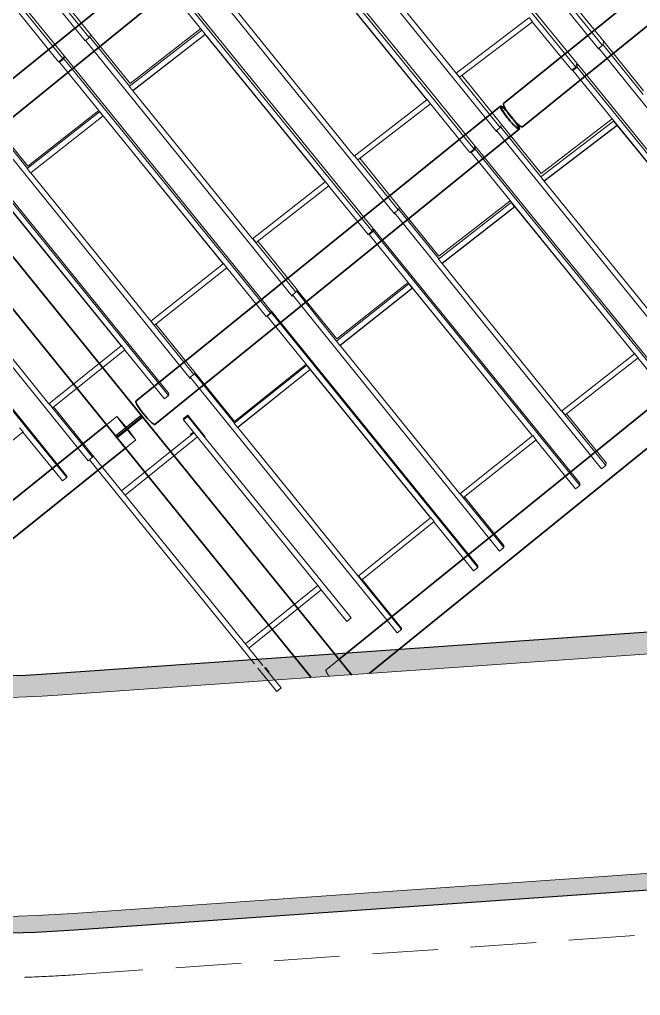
# Model space of a CAD drawing. Header units: millimetres. Extents: x 834681283 to 835686922, y 817551134 to 819407044.
# Drawn here: x 835549395 to 835555066, y 818116099 to 818125017 of the extents above; entities that cross this region are included whole.
import ezdxf
from ezdxf.xclip import XClip

# ---------------------------------------------------------------- set-up
doc = ezdxf.new("R2010")
doc.units = ezdxf.units.MM
doc.header["$LTSCALE"] = 1200
doc.header["$MEASUREMENT"] = 0
doc.header["$XCLIPFRAME"] = 0
for name, pattern in [('P01-MAGP-EVA-GREENERY$0$DOT', [0.25, 0, -0.25]), ('P01-MAGP-EVA-GREENERY$0$HIDDEN', [0.375, 0.25, -0.125]), ('P01-MAGP-P-RF$0$P01-MBDR-P-B1$0$FDA(cad v 2007)$0$HIDDENX2', [0.75, 0.5, -0.25]), ('P01-MAGP-P-RF$0$P01_MS_01_N1-FloorPlan-PART2OFUPPERROOFSETTINGOUT$0$BH DASHED2', [3, 2, -1]), ('P01-MAGP-P-RF$0$PHANTOM', [2.5, 1.25, -0.25, 0.25, -0.25, 0.25, -0.25])]:
    doc.linetypes.add(name, pattern=pattern)
doc.layers.get('Defpoints').update_dxf_attribs({"color": 15})
for name, color, linetype in [('P01-MAAN-P-EVA$0$HATCH', 9, 'Continuous'), ('P01-MAGP-EVA-GREENERY$0$AR-LANDS_AR_MI_', 9, 'Continuous'), ('P01-MAGP-EVA-GREENERY$0$SURFACE CHANNEL', 8, 'Continuous')]:
    doc.layers.add(name, color=color, linetype=linetype)
for name, color, linetype, lineweight in [('P01-MAGP-EVA-GREENERY$0$AR-HATCH_AR_', 8, 'Continuous', 13), ('P01-MAGP-EVA-GREENERY$0$AR-STAIR_AR_BS_MI_', 7, 'Continuous', 18), ('P01-MAGP-EVA-GREENERY$0$DR-FLD', 8, 'Continuous', 25), ('P01-MAGP-P-RF$0$AR-HATCH_AR_', 253, 'Continuous', 13), ('P01-MAGP-P-RF$0$AR-PLANT_AR_BS_MI_', 4, 'Continuous', 25), ('P01-MAGP-P-RF$0$AR-ROOF_AR_BS_MI_', 3, 'Continuous', 18), ('P01-MAGP-P-RF$0$MMH053__', 253, 'P01-MAGP-P-RF$0$PHANTOM', 40), ('P01-MAGP-P-RF$0$P01_MS_01_N1-FloorPlan-PART2OFUPPERROOFSETTINGOUT$0$S-BEAM', 253, 'Continuous', 35), ('P01-MAGP-P-RF$0$P01_MS_01_N1-FloorPlan-PART2OFUPPERROOFSETTINGOUT$0$S-BEAM-HIDN', 253, 'P01-MAGP-P-RF$0$P01_MS_01_N1-FloorPlan-PART2OFUPPERROOFSETTINGOUT$0$BH DASHED2', 18), ('P01-MAGP-P-RF$0$ROOF MESH HALF TONE$0$A-GLAZ', 253, 'Continuous', 9)]:
    doc.layers.add(name, color=color, linetype=linetype, lineweight=lineweight)
pattern_1 = [(3.998948738238478, (0, 0), (27.24432540348136, 65.55958536559868), [0, -63.5])]

# ---------------------------------------------------------------- blocks, each defined once
blk = doc.blocks.new('P01-MAAN-P-EVA')
at = {"layer": 'P01-MAAN-P-EVA$0$HATCH', "ltscale": 0.1}
h = blk.add_hatch(dxfattribs=at)
h.set_pattern_fill('_USER', color=240, scale=1000, angle=45, pattern_type=0)
h.set_pattern_definition([(45, (305980.3518217802, 20741.31446480751), (-707.1067811865474, 707.1067811865476), [])])
edge = h.paths.add_edge_path()
edge.add_arc((835502969.2863741, 818186018.2890093), 4500.000000514357, 18.141599978340707, 95.30201113692448, ccw=False)
edge.add_line((835507245.5909805, 818187419.438151), (835513826.0775493, 818167335.8046902))
edge.add_line((835513826.0775493, 818167335.8046902), (835519853.4633521, 818081117.4387544))
edge.add_line((835519853.4633521, 818081117.4387544), (835555459.1113346, 818083606.571742))
edge.add_line((835555459.1113346, 818083606.571742), (835554354.3514569, 818076435.3517772))
edge.add_line((835554354.3514569, 818076435.3517772), (835558875.3514566, 818029487.351777))
edge.add_line((835558875.3514566, 818029487.351777), (835556388.3514566, 818026956.351777))
edge.add_line((835556388.3514566, 818026956.351777), (835549241.3514564, 818025790.3517774))
edge.add_line((835549241.3514564, 818025790.3517774), (835542188.4949411, 818025211.5165306))
edge.add_line((835542188.4949411, 818025211.5165306), (835547193.3051379, 818041026.450655))
edge.add_line((835547193.3051379, 818041026.450655), (835547200.5621599, 818060157.3228788))
edge.add_line((835547200.5621599, 818060157.3228788), (835535036.0601884, 818059317.3538945))
edge.add_line((835535036.0601884, 818059317.3538945), (835534275.2774451, 818070335.0740149))
edge.add_line((835534275.2774451, 818070335.0740149), (835535438.9628818, 818078697.4976777))
edge.add_line((835535438.9628818, 818078697.4976777), (835516606.1224432, 818077380.9244077))
edge.add_line((835516606.1224432, 818077380.9244077), (835515458.6835607, 818093794.3926522))
edge.add_line((835515458.6835607, 818093794.3926522), (835500714.3518218, 818090319.3144648))
edge.add_line((835500714.3518218, 818090319.3144648), (835485194.3518218, 818159526.3144648))
edge.add_line((835485194.3518218, 818159526.3144648), (835497824.3518218, 818169113.3144648))
edge.add_line((835497824.3518218, 818169113.3144648), (835508718.9404956, 818171681.2175134))
edge.add_line((835508718.9404956, 818171681.2175134), (835502553.4614518, 818190499.0355586))
blk = doc.blocks.new('12027_SITE')
at = {"layer": 'Defpoints'}
blk.add_lwpolyline([(835304.582671299, 818174.6602844), (835238.7346727839, 818170.0569365557, 0.4142135623665788), (835224.8822184259, 818154.1220908312), (835228.0692674862, 818108.5333565245, 0.4142135623822082), (835244.0041132107, 818094.6809021666), (835289.0681377341, 818097.831269449, 0.3152987003272162), (835307.727612541, 818112.9408523319), (835319.9754285933, 818155.6511053132, 0.5205671529366895), (835304.582671299, 818174.6602844)], format="xyb", close=True, dxfattribs=at)
blk = doc.blocks.new('P01-MAGP-P-RF$0$P01_MS_01_N1-FloorPlan-PART2OFUPPERROOFSETTINGOUT$0$Circular Hollow Sections - CHS273x10_PSB97-8441625-PART 2 OF  UPPER ROOF SETTING OUT')
at = {"layer": 'P01-MAGP-P-RF$0$P01_MS_01_N1-FloorPlan-PART2OFUPPERROOFSETTINGOUT$0$S-BEAM'}
for p, q in [((23399.57861966309, 16028.95083133738), (16334.90556091122, 11082.21322038022)), ((16491.49193398731, 10858.58471645713), (23556.1649927392, 15805.3223274143))]:
    blk.add_line(p, q, dxfattribs=at)
for centre, major_axis, ratio, start_param, end_param in [((23477.87180620111, 15917.13657937581), (-78.29318653804448, 111.8142519615399), 0.197686811547969, 3.108624468950438e-14, 3.141592653589967), ((23477.87180620111, 15917.13657937581), (-72.55742195650613, 103.6227316713156), 0.1976868115480027, 0, 3.141592653589783), ((23477.87180620111, 15917.13657937581), (-78.29318653804883, 111.8142519615375), 0.1976868115479823, 3.141592653589785, 6.283185307179428), ((23477.87180620111, 15917.13657937581), (-72.55742195650215, 103.6227316713159), 0.1976868115480142, 3.141592653589919, 6.283185307179599), ((16413.19874744925, 10970.39896841865), (-78.29318653805205, 111.8142519615397), 0.1976868115479924, 0, 3.141592653589805)]:
    blk.add_ellipse(centre, major_axis=major_axis, ratio=ratio, start_param=start_param, end_param=end_param, dxfattribs=at)
blk = doc.blocks.new('P01-MAGP-P-RF$0$P01_MS_01_N1-FloorPlan-PART2OFUPPERROOFSETTINGOUT$0$Circular Hollow Sections - CHS273x10_PSB97-8456478-PART 2 OF  UPPER ROOF SETTING OUT')
at = {"layer": 'P01-MAGP-P-RF$0$P01_MS_01_N1-FloorPlan-PART2OFUPPERROOFSETTINGOUT$0$S-BEAM'}
for p, q in [((21572.40930972555, 11087.22962006618), (18062.27871548514, 8629.409741813479)), ((18218.86508158577, 8405.781233006117), (21728.99567582617, 10863.60111125883))]:
    blk.add_line(p, q, dxfattribs=at)
for centre, major_axis, ratio, start_param, end_param in [((21650.70249277583, 10975.41536566249), (-78.29318305031134, 111.8142544036781), 0.1321637126252492, 0, 3.141592653589944), ((21650.70249277583, 10975.41536566249), (-72.55741872427805, 103.6227339345425), 0.1321637126252657, 1.316724507205436e-13, 3.141592653589803), ((21650.70249277583, 10975.41536566249), (-78.29318305031524, 111.8142544036793), 0.1321637126252641, 5.232124519370206, 6.283185307179434), ((21650.70249277583, 10975.41536566249), (-72.55741872428132, 103.6227339345445), 0.1321637126252467, 5.204140157070061, 6.283185307179629), ((21650.70249277583, 10975.41536566249), (-72.5574187242804, 103.6227339345416), 0.1321637126252923, 3.141592653589657, 4.220637803699564), ((21650.70249277583, 10975.41536566249), (-78.29318305031522, 111.8142544036779), 0.132163712625269, 3.141592653589762, 4.192653441398734), ((18140.57189853544, 8517.595487409793), (-78.29318305031116, 111.8142544036782), 0.1321637126252568, 0, 3.141592653589791)]:
    blk.add_ellipse(centre, major_axis=major_axis, ratio=ratio, start_param=start_param, end_param=end_param, dxfattribs=at)
at = {"layer": 'P01-MAGP-P-RF$0$P01_MS_01_N1-FloorPlan-PART2OFUPPERROOFSETTINGOUT$0$S-BEAM-HIDN'}
for major_axis, ratio, start_param, end_param in [((-78.29318305031295, 111.8142544036806), 0.1321637126252719, 4.196287604094531, 5.22849035667533), ((-72.5574187242789, 103.6227339345444), 0.1321637126252665, 4.224693586769403, 5.200084374000444)]:
    blk.add_ellipse((21650.70249277583, 10975.41536566249), major_axis=major_axis, ratio=ratio, start_param=start_param, end_param=end_param, dxfattribs=at)
blk = doc.blocks.new('P01-MAGP-P-RF$0$P01_MS_01_N1-FloorPlan-PART2OFUPPERROOFSETTINGOUT$0$Circular Hollow Sections - CHS273x10_PSB97-8456488-PART 2 OF  UPPER ROOF SETTING OUT')
at = {"layer": 'P01-MAGP-P-RF$0$P01_MS_01_N1-FloorPlan-PART2OFUPPERROOFSETTINGOUT$0$S-BEAM'}
for p, q in [((25105.04024340772, 13560.80440545489), (25004.98518644978, 13490.74510101919)), ((24924.92379733192, 13434.68551338527), (21602.91052595846, 11108.58680138907)), ((21759.49689205909, 10884.95829258171), (25261.62660950836, 13337.17589664753))]:
    blk.add_line(p, q, dxfattribs=at)
for centre, major_axis, ratio, start_param, end_param in [((25183.33342645802, 13448.99015105118), (-78.29318305031144, 111.8142544036762), 0.1845128366598253, 0, 3.141592653589854), ((25183.33342645802, 13448.99015105118), (-78.29318305031504, 111.814254403678), 0.184512836659791, 3.141592653589779, 6.283185307179495), ((25183.33342645802, 13448.99015105118), (-72.55741872428167, 103.6227339345443), 0.1845128366597962, 3.141592653589673, 6.2831853071796), ((25183.33342645802, 13448.99015105118), (-72.55741872427794, 103.6227339345444), 0.1845128366597993, 1.458833054357456e-13, 3.141592653589806), ((21681.20370900876, 10996.77254698537), (-78.29318305031457, 111.8142544036802), 0.1845128366598043, 0, 3.141592653589802)]:
    blk.add_ellipse(centre, major_axis=major_axis, ratio=ratio, start_param=start_param, end_param=end_param, dxfattribs=at)
at = {"layer": 'P01-MAGP-P-RF$0$P01_MS_01_N1-FloorPlan-PART2OFUPPERROOFSETTINGOUT$0$S-BEAM-HIDN'}
blk.add_line((25004.94524657243, 13490.71713481627), (24924.96373720927, 13434.71347958817), dxfattribs=at)
blk = doc.blocks.new('P01-MAGP-P-RF$0$ROOF MESH HALF TONE')
at = {"layer": 'P01-MAGP-P-RF$0$ROOF MESH HALF TONE$0$A-GLAZ', "lineweight": 5}
for p, q in [((16108.7049233247, 14408.42166407695), (17828.94859629915, 11946.3298488299)), ((17628.04673796082, 11822.0357107108), (15906.76848398106, 14275.57306145536)), ((15893.81240426308, 14252.89001659871), (17615.09065824284, 11799.35266585416)), ((20782.59289084221, 14008.85984936047), (22504.46011005425, 11543.1578766266)), ((20565.28908335611, 13844.52593392802), (22285.04143182609, 11394.79494458269)), ((22295.21407724607, 11429.01313088183), (20575.46172877609, 13878.74412022716)), ((19799.15651725665, 13322.39173990478), (21520.92490489232, 10857.08513915383)), ((19543.8844106907, 13134.32007973943), (20906.73194035355, 11192.74443070482)), ((19584.89203152059, 13161.53957513201), (21304.73463400599, 10711.37222737005)), ((21313.72109384678, 10741.91885489862), (19593.87849136137, 13192.08620266058)), ((21188.39817581024, 11414.59912655572), (20197.70813207401, 12833.11437033657)), ((18815.88557072274, 12636.24398373301), (20537.57256564428, 10171.36454376613)), ((19910.98447081762, 12607.61768068489), (20905.91724218682, 11190.19041954816)), ((17505.58517605494, 12494.76296066506), (17868.94456678756, 11974.70629894281)), ((20332.22654195111, 10054.71441641395), (18612.29888578473, 12505.51139496934)), ((17556.08165025831, 12470.19610663147), (17885.28853858912, 11999.02007615624)), ((18563.76293239387, 12451.43594524031), (19925.37504400529, 10511.21779877492)), ((18604.75987100403, 12479.0379518614), (20324.6875271704, 10028.24097330602)), ((17245.91650088221, 12239.76834506025), (17574.3553871555, 11771.60634217356)), ((20208.17439006192, 10725.16076495181), (19214.7697161775, 12147.3837145631)), ((22170.93542628186, 12105.97687544428), (22541.02263770446, 11576.0145432118)), ((22223.6532661791, 12083.98600673208), (22557.5371715795, 11605.86655883028)), ((17873.86622232198, 11978.0198991522), (17832.86927362869, 11950.41790693136)), ((17882.5018920719, 12002.92715197351), (17873.86622232198, 11978.0198991522)), ((17873.86622232198, 11978.0198991522), (18204.40364023515, 11504.89950355805)), ((17885.25790339352, 11998.98228795485), (18212.46694768572, 11530.62601696171)), ((18202.68400074393, 11503.74602063948), (18898.86659065336, 11970.72455292034)), ((18890.72617779584, 11985.53231780755), (18212.39622853224, 11530.52880479169)), ((18927.34305352228, 11930.05587236643), (18898.86659065336, 11970.72455292034)), ((17828.94859629915, 11946.3298488299), (17833.55667586855, 11949.4339819594)), ((17832.86927362869, 11950.41790693136), (19554.48134881103, 9486.158970038736)), ((18232.14276734709, 11462.0011798493), (18928.22370373054, 11928.91152597462)), ((18928.91650097996, 11931.1133262098), (18232.83598451686, 11464.20326175453)), ((18928.91692090031, 11931.11360787985), (18928.22370373054, 11928.91152597462)), ((18928.22370373054, 11928.91152597462), (19925.57106744116, 10507.7494807056)), ((21886.48333313276, 11873.08868061367), (21188.39817581024, 11414.59912655572)), ((21917.18442196926, 11836.46218108108), (21888.85561990414, 11876.92000002876)), ((17574.3553871555, 11771.60634217356), (17615.09065824284, 11799.35266585416)), ((17624.68265992801, 11796.95181686459), (17583.69281756823, 11769.0029042989)), ((17583.69281756823, 11769.0029042989), (17586.6328103685, 11779.96895642255)), ((17615.09065824284, 11799.35266585416), (17628.04673796082, 11822.0357107108)), ((17623.59461627928, 11814.24109397425), (17630.59818285872, 11819.01647389054)), ((17630.59818285872, 11819.01647389054), (17624.68265992801, 11796.95181686459)), ((17624.68265992801, 11796.95181686459), (19344.71251646885, 9345.131655258398)), ((19350.62803939956, 9367.196312284348), (17630.59818285872, 11819.01647389054)), ((21219.02108418906, 11377.92127952948), (21917.18442196926, 11836.46218108108)), ((21915.77559901622, 11835.53689195166), (22244.01685411007, 11367.96795663351)), ((17583.69281756823, 11769.0029042989), (18944.93924896538, 9828.611327535147)), ((22552.48246714697, 11613.04660978013), (22546.44044714952, 11579.55731896115)), ((22557.52962089465, 11605.81842310534), (22885.04133326961, 11136.77866058363)), ((22504.46011005425, 11543.1578766266), (22509.51382172585, 11546.41218499064)), ((22546.44044714952, 11579.55731896115), (22505.20023364198, 11552.58980934431)), ((22505.20023364198, 11552.58980934431), (24228.52853381946, 9084.557473032704)), ((22546.44044714952, 11579.55731896115), (22879.62772236232, 11102.38940546024)), ((18202.68400074393, 11503.74602063948), (18231.16046361285, 11463.07734008556)), ((18231.16046361285, 11463.07734008556), (18232.79657145865, 11464.17479246596)), ((18232.14276734709, 11462.0011798493), (18232.83598451686, 11464.20326175453)), ((19228.0991826077, 10036.4219030534), (18232.14276734709, 11462.0011798493)), ((21190.39988261923, 11415.91381094999), (21557.16053272492, 10890.7691642633)), ((21191.78260241489, 11416.82195600342), (21219.02108418906, 11377.92127952948)), ((22285.04143182609, 11394.79494458269), (22295.21407724607, 11429.01313088183)), ((22291.70223306309, 11417.20018218013), (22300.14363046056, 11422.81475352801)), ((22300.14363046056, 11422.81475352801), (22296.3014163366, 11391.90018010804)), ((24018.41570639252, 8975.437149635372), (22300.14363046056, 11422.81475352801)), ((21240.94876215818, 11392.32297707043), (21573.07431416431, 10916.77044542991)), ((22244.01685411007, 11367.96795663351), (22285.04143182609, 11394.79494458269)), ((22296.3014163366, 11391.90018010804), (22255.12310721492, 11364.51152113816)), ((22255.12310721492, 11364.51152113816), (22256.57317969658, 11376.17884907771)), ((22255.12310721492, 11364.51152113816), (23614.03080906054, 9428.985522759636)), ((22296.3014163366, 11391.90018010804), (24014.57349226857, 8944.522576215406)), ((16850.19269630194, 11264.7851381668), (18571.70720117043, 8801.550673351054)), ((16891.18254754718, 11292.73403804272), (17221.86625902176, 10819.57420537573)), ((16900.57641792452, 11309.82474408711), (17228.32631135589, 10840.86277423051)), ((17220.10544386344, 10818.37735845454), (17916.28591842203, 11291.57947375212)), ((17909.86022578352, 11304.06688910125), (17228.25649197182, 10840.77275716092)), ((17249.81276292099, 10776.97066596489), (17945.88637355659, 11250.10014458814)), ((17946.4415001966, 11251.92203486969), (17250.36825170018, 10778.79280239672)), ((17944.82494861268, 11250.82145902221), (17916.28591842203, 11291.57947375212)), ((17946.44186233577, 11251.92228101998), (17945.88637355659, 11250.10014458814)), ((17945.88637355659, 11250.10014458814), (18945.29994561459, 9825.483975027779)), ((20905.91724218682, 11190.19041954816), (20208.17439006192, 10725.16076495181)), ((20238.87116138865, 10688.13166826549), (20936.70323475366, 11153.22078677802)), ((20906.73138382147, 11192.74612059056), (20905.91724218682, 11190.19041954816)), ((20936.70323475366, 11153.22078677802), (20908.29780091107, 11193.78804095749)), ((20935.18498440508, 11152.20890764082), (21263.7270131761, 10684.15273197747)), ((16603.28193334244, 11086.53737139698), (17964.28552608882, 9145.665972225273)), ((16644.26383323878, 11114.76554787293), (18364.41966353881, 8661.721874115377)), ((18368.77146335085, 8679.32186936164), (16648.61563305081, 11132.3655431192)), ((21563.04207588406, 10894.68111117518), (21521.86374884471, 10867.29247779456)), ((21568.20764634345, 10923.70572514139), (21563.04207588406, 10894.68111117519)), ((21563.04207588406, 10894.68111117519), (21896.06389646912, 10417.79684713961)), ((21573.08420770218, 10916.72253295748), (21900.52820651466, 10447.82565973689)), ((22582.31946075958, 10898.47762641507), (21900.43845787392, 10447.68586752449)), ((22593.41106756385, 10878.81329500197), (22594.02982573127, 10881.79826267138)), ((17220.10544386344, 10818.37735845454), (17248.6444740541, 10777.61934372463)), ((21520.92490489232, 10857.08513915383), (21526.46288354625, 10860.70655809871)), ((21521.86374884471, 10867.29247779456), (23245.17011135396, 8399.533203194238)), ((21893.95351270763, 10416.40167172962), (22593.41106756385, 10878.81329500197)), ((21923.93999869342, 10374.75803865715), (22623.24501634197, 10837.06881953053)), ((22623.63047005826, 10839.63732960297), (21924.32606007545, 10377.32695045761)), ((22621.72645061855, 10838.37459440764), (22593.41106756385, 10878.81329500197)), ((22622.36255661814, 10841.44325021384), (22621.72645061855, 10838.37459440764)), ((22623.631077724, 10839.63773133099), (22623.24501634197, 10837.06881953053)), ((22623.24501634197, 10837.06881953053), (23614.71778106537, 9424.889530090899)), ((17248.6444740541, 10777.61934372463), (17250.32869352986, 10778.76412765305)), ((17249.81276292099, 10776.97066596488), (17250.36825170017, 10778.79280239672)), ((18248.08030450304, 9348.596402153711), (17249.81276292099, 10776.97066596488)), ((20209.94756854554, 10726.34254786121), (20573.42652083094, 10205.96236319831)), ((20211.42581838301, 10727.32776757248), (20238.87116138865, 10688.13166826549)), ((21263.7270131761, 10684.15273197747), (21304.73463400599, 10711.37222737005)), ((21315.71526103403, 10710.09194847672), (21274.59682153714, 10682.2934049743)), ((21304.73463400599, 10711.37222737005), (21313.72109384678, 10741.91885489863)), ((21310.45642784823, 10730.82165555319), (21318.31876683902, 10736.13707061127)), ((21318.31876683902, 10736.13707061127), (21315.71526103403, 10710.09194847672)), ((21315.71526103403, 10710.09194847673), (23034.07401707943, 8262.071700711182)), ((23036.67752288442, 8288.116822845728), (21318.31876683902, 10736.13707061127)), ((20258.03945098161, 10700.90689492882), (20588.5899811539, 10227.66918790359)), ((21274.59682153714, 10682.2934049743), (21275.56836847499, 10692.01262995441)), ((21274.59682153714, 10682.2934049743), (22633.34202996241, 8746.588320062683)), ((15867.77907884974, 10579.30625669828), (17589.16590378328, 8117.30438760122)), ((16963.71049172548, 10570.50511959811), (17964.77675643322, 9142.925580350724)), ((17386.61052906342, 7991.17993635133), (15666.30712714215, 10445.39048244653)), ((19925.57106744116, 10507.7494807056), (19228.0991826077, 10036.4219030534)), ((19258.84450210251, 9999.018039380739), (19956.41773514974, 10470.41410467972)), ((19926.26428461093, 10509.95156261082), (19925.40367305569, 10511.17788407366)), ((19926.26428461093, 10509.95156261082), (19925.57106744116, 10507.7494807056)), ((19956.41773514974, 10470.41410467972), (19927.94127228085, 10511.08278523365)), ((19954.78479149802, 10469.31061736712), (20283.69058856025, 10000.63896668492)), ((15663.29913931525, 10432.10009268707), (17383.60254123652, 7977.889546591867)), ((21893.95351270763, 10416.40167172962), (21922.26889576233, 10375.96297113528)), ((21922.26889576233, 10375.96297113528), (21924.28762318146, 10377.29755250673)), ((21923.93999869342, 10374.75803865715), (21924.32606007546, 10377.32695045761)), ((22914.47210621422, 8956.324933376522), (21923.93999869342, 10374.75803865715)), ((20537.57256564428, 10171.36454376613), (20543.71794301185, 10175.44363790727)), ((20579.88610518451, 10210.32942467995), (20538.76764484145, 10182.53091094909)), ((20538.76764484144, 10182.5309109491), (22262.02047879632, 7715.373795573045)), ((20583.99113601599, 10234.23013614305), (20579.88610518451, 10210.32942467995)), ((20579.88610518451, 10210.32942467996), (20912.7546208652, 9733.766200314598)), ((20588.58464279412, 10227.65367637529), (20916.07124639192, 9758.79566068738)), ((20910.37292677707, 9732.165162221872), (21608.85855614831, 10201.7057742669)), ((21600.11495874243, 10218.5514837428), (20915.96345596673, 9758.646652724308)), ((21608.85855614831, 10201.7057742669), (21609.57094145611, 10205.08023563226)), ((21637.28108074264, 10161.11407571396), (21608.85855614831, 10201.7057742669)), ((17267.83047599756, 8661.692841991497), (16267.62844516754, 10092.22503481995)), ((20940.84047821751, 9691.005122432165), (21639.13323322742, 10160.41607920318)), ((21639.42012334063, 10162.55628574376), (20941.1279997589, 9693.145753435549)), ((21638.00972889716, 10164.56557172249), (21637.28108074264, 10161.11407571396)), ((21639.42075476881, 10162.55671020657), (21639.13323322742, 10160.41607920318)), ((21639.13323322742, 10160.41607920318), (22634.2721521505, 8742.714324960856)), ((19229.68001987212, 10037.35259346929), (19590.08124285452, 9521.486128889961)), ((19231.19107639661, 10038.51129882916), (19258.84450210251, 9999.018039380739)), ((19274.91256338408, 10009.8762840872), (19604.11396725423, 9538.668215080883)), ((20283.69058856025, 10000.63896668492), (20324.6875271704, 10028.24097330602)), ((20334.95205952287, 10029.08305548205), (20293.89033975503, 10000.92199114778)), ((20293.89033975503, 10000.92199114778), (20294.32308186519, 10007.79750487218)), ((20293.89033975503, 10000.92199114778), (21652.57686917592, 8064.474831396796)), ((20324.6875271704, 10028.24097330602), (20332.2265419511, 10054.71441641395)), ((20329.46464074936, 10045.01592974677), (20336.24766017572, 10049.66787923955)), ((20336.24766017572, 10049.66787923955), (20334.95205952287, 10029.08305548205)), ((20334.95205952287, 10029.08305548205), (22053.55548501802, 7579.669853853499)), ((22054.85108567086, 7600.254677611003), (20336.24766017572, 10049.66787923955)), ((18945.29994561459, 9825.483975027779), (18248.08030450304, 9348.596402153711)), ((18945.85543439377, 9827.306111459617), (18944.96788896388, 9828.571264951617)), ((18945.85543439378, 9827.306111459617), (18945.29994561459, 9825.483975027779)), ((18976.11947847896, 9787.726196208583), (18947.58044828831, 9828.484210938503)), ((18278.79324440493, 9310.765715378167), (18976.11947847896, 9787.726196208583)), ((18974.43144869976, 9786.571609652394), (19303.72267410907, 9317.182742692707)), ((20910.37292677707, 9732.165162221874), (20938.79545137139, 9691.573463668936)), ((20938.79545137139, 9691.573463668936), (20941.08980661366, 9693.115790267226)), ((20940.84047821751, 9691.005122432165), (20941.1279997589, 9693.145753435549)), ((21935.18722663451, 8267.412712096244), (20940.84047821751, 9691.005122432167)), ((19600.02444681283, 9544.494902134958), (19597.06999747815, 9526.279168828969)), ((19554.48134881103, 9486.158970038736), (19561.20281993362, 9490.684331060755)), ((19590.08124285451, 9521.486128889941), (19556.00825701456, 9498.118134051416)), ((19556.00825701456, 9498.118134051412), (21279.04838632486, 7032.320517217168)), ((19597.06999747815, 9526.279168828969), (19592.37432278055, 9523.05877298188)), ((19597.06999747815, 9526.279168828969), (19929.65880970665, 9050.320027408965)), ((19605.5853179221, 9536.536885083853), (19931.75107090521, 9069.769615582929)), ((19927.04327448729, 9048.534970305034), (20624.65664606421, 9524.64391180172)), ((20618.4430069743, 9538.35827463381), (19931.62736985256, 9069.61859830817)), ((19957.95531409773, 9007.903203714191), (20655.33713207841, 9483.854113925785)), ((20655.51871285028, 9485.51669286743), (19958.13746896037, 9009.56617446276)), ((20624.65664606421, 9524.64391180172), (20625.46309328298, 9528.353004176477)), ((20653.17610843797, 9483.913797713729), (20624.65664606421, 9524.64391180172)), ((20653.9963637421, 9487.686397610098), (20653.17610843797, 9483.913797713729)), ((20655.51928694104, 9485.517084674353), (20655.33713207841, 9483.854113925783)), ((20655.33713207841, 9483.854113925785), (21653.74000897854, 8060.895710058666)), ((19344.71251646885, 9345.131655258398), (19350.62803939956, 9367.196312284348)), ((18249.55060567864, 9349.108813142348), (18607.26101591723, 8837.277743214547)), ((18250.93618159943, 9350.549778416547), (18278.79324440493, 9310.765715378166)), ((18291.57584650584, 9319.508819747982), (18619.74261007087, 8849.950369944403)), ((19303.72267410907, 9317.182742692707), (19344.71251646885, 9345.1316552584)), ((19353.61366054695, 9348.486217148948), (19312.60130138463, 9320.050704821342)), ((19312.60130138463, 9320.050704821342), (19312.63689000548, 9323.260898312175)), ((19312.60130138463, 9320.050704821342), (20671.4566515233, 7382.202286854266)), ((19348.61490349668, 9359.687398234986), (19353.77752052991, 9363.266847534893)), ((19353.77752052991, 9363.266847534893), (19353.61366054695, 9348.486217148948)), ((19353.61366054695, 9348.486217148948), (21072.67717998624, 6896.94895735865)), ((21072.8410399692, 6911.729587744596), (19353.77752052991, 9363.266847534893)), ((17964.77675643322, 9142.925580350724), (17267.83047599756, 8661.692841991497)), ((17298.45135562759, 8623.41120945477), (17995.50259480318, 9104.716420518494)), ((17965.1980226379, 9144.365286755028), (17964.31414255719, 9145.625751883912)), ((17965.1980226379, 9144.365286755028), (17964.77675643322, 9142.925580350724)), ((17995.50259480318, 9104.716420518493), (17966.91233179579, 9145.547591013115)), ((17994.52067900044, 9102.548860816836), (18323.43776364248, 8633.493697639427)), ((19927.04327448729, 9048.534970305034), (19955.56273686104, 9007.804856217042)), ((19955.56273686104, 9007.804856217042), (19958.09922400619, 9009.53596439099)), ((19957.95531409773, 9007.90320371419), (19958.13746896037, 9009.566174462758)), ((20955.8053180684, 7579.906188500264), (19957.95531409773, 9007.903203714191)), ((18607.26101591724, 8837.277743214527), (18573.53263739902, 8813.8925349505)), ((18614.545012811, 8842.328024071147), (18609.11806013167, 8838.565304835276)), ((18616.46917158709, 8854.594682573857), (18614.545012811, 8842.328024071148)), ((18614.545012811, 8842.328024071148), (18946.67032472793, 8367.318053319845)), ((18619.73397791502, 8849.925313806432), (18947.68958038813, 8380.87891610988)), ((18943.91340327222, 8365.413529221336), (19640.8013035427, 8846.834498716493)), ((19637.19574213233, 8857.150202998486), (18947.55685846004, 8380.736966593866)), ((19640.8013035427, 8846.834498716493), (19641.71998388306, 8850.698232434988)), ((19669.39933604405, 8805.992228481124), (19640.8013035427, 8846.834498716493)), ((18571.70720117043, 8801.550673351052), (18578.78683323303, 8806.377915257644)), ((18573.53263739902, 8813.892534950503), (20296.1355594076, 6350.203275987713)), ((18975.14992407304, 8325.299832487863), (19671.78062858899, 8806.543127166962)), ((19671.86969208239, 8807.702070753554), (18975.23941602822, 8326.459072062493)), ((19670.32848116958, 8809.899974400058), (19669.39933604405, 8805.992228481124)), ((19671.87012054417, 8807.702366741594), (19671.78062858899, 8806.543127166962)), ((19671.78062858899, 8806.543127166962), (20672.79468428466, 7379.008177258786)), ((22634.2721521505, 8742.714324960856), (21935.18722663451, 8267.412712096244)), ((22634.55967369189, 8744.854955964242), (22633.37077604898, 8746.54869162458)), ((22634.55967369189, 8744.854955964242), (22634.2721521505, 8742.714324960856)), ((22634.55904047688, 8744.850241605607), (22636.89306313579, 8746.4371228181)), ((22665.31558773007, 8705.845424265128), (22636.89306313579, 8746.437122818104)), ((17269.1632089617, 8661.828340286223), (17630.14781044007, 8145.532554422215)), ((17270.40267779461, 8663.468915340545), (17298.45135562759, 8623.41120945477)), ((18323.43776364248, 8633.49369763943), (18364.41966353881, 8661.721874115377)), ((18364.41966353881, 8661.721874115377), (18368.77146335085, 8679.321869361642)), ((21966.03862461887, 8230.413246750366), (22665.31558773007, 8705.845424265126)), ((22663.03121804219, 8704.292301665297), (22992.95557758254, 8234.273157208756)), ((17308.04919835227, 8630.03840048284), (17635.62531224814, 8161.52487812896)), ((16317.67308190907, 7936.854886278944), (17014.44145097967, 8421.229048536587)), ((17014.44145097967, 8421.229048536587), (16985.81194231933, 8462.116247473767)), ((17012.75809328229, 8420.058824670743), (17342.63027206848, 7949.458243903232)), ((17482.98052893731, 8392.88898011204), (17480.65806916641, 8384.024849605838)), ((17480.65806916641, 8384.024849605836), (17874.66814852926, 7820.824885206802)), ((18524.56660781477, 8458.22127539388), (18483.58758898165, 8429.681666653878)), ((18483.58758898165, 8429.681666653878), (18484.74157364561, 8440.214723137096)), ((18483.58758898165, 8429.681666653878), (19602.18678042869, 6833.235496442408)), ((18484.74157364561, 8440.214723137096), (18525.72059247873, 8468.7543318771)), ((18525.72059247873, 8468.7543318771), (18524.56660781477, 8458.22127539388)), ((19885.24852118131, 6516.278668891564), (18524.56660781477, 8458.221275393882)), ((18525.72059247873, 8468.754331877102), (18671.06177638327, 8261.325810390104)), ((17874.61213462223, 7820.785937454291), (18570.96596316364, 8304.976703617285)), ((18566.96543390961, 8310.686192463038), (18536.86324696158, 8289.755452422338)), ((18943.91340327222, 8365.413529221336), (18972.51143577358, 8324.571258985967)), ((18972.51143577358, 8324.571258985967), (18975.20071962509, 8326.429057978514)), ((18975.14992407304, 8325.299832487864), (18975.23941602822, 8326.459072062495)), ((19975.87626243376, 6894.047917446586), (18975.14992407304, 8325.299832487864)), ((18599.62237799772, 8264.078744756202), (17903.25330321209, 7779.877377530403)), ((21936.69112857496, 8267.810543133535), (22303.13893913937, 7743.172309303907)), ((21938.53679439165, 8269.690053373775), (21966.03862461887, 8230.413246750366)), ((21977.95328332692, 8238.513917060887), (22307.24396997086, 7767.073020767002)), ((17589.16590378328, 8117.304387601219), (17630.14781044007, 8145.532554422214)), ((18975.4638714681, 6160.226789557174), (17600.73402438378, 8125.272460947623)), ((17630.14781044007, 8145.532554422214), (17635.62531224814, 8161.52487812896)), ((21653.74000897854, 8060.895710058667), (20955.8053180684, 7579.906188500264)), ((21653.92216384118, 8062.558680807236), (21652.60566163354, 8064.435005408678)), ((21653.92216384118, 8062.558680807236), (21653.74000897854, 8060.895710058667)), ((21653.92167744865, 8062.554240318857), (21656.49743161539, 8064.329350197257)), ((21685.01689398911, 8023.599236109243), (21656.49743161539, 8064.329350197258)), ((17342.63027206848, 7949.45824390323), (17383.60254123652, 7977.889546591867)), ((17383.60254123652, 7977.889546591867), (17386.61052906342, 7991.179936351329)), ((20986.85150856508, 7542.450728838699), (21685.01689398911, 8023.599236109243)), ((21682.48233881205, 8021.852518976739), (22012.49376525018, 7551.508789519226)), ((17874.61213462223, 7820.785937454291), (17903.25330321209, 7779.877377530403)), ((17876.77962902288, 7827.613391690656), (17874.63812405674, 7820.867802336944)), ((17903.29460054601, 7779.906092513039), (19050.08725331736, 6140.674978785358)), ((22303.13893913937, 7743.172309303906), (22307.24396997086, 7767.073020767002)), ((22262.02047879632, 7715.373795573044), (22303.13893913937, 7743.172309303906)), ((20959.05623367427, 7582.14659345828), (20986.85150856508, 7542.450728838699)), ((22053.55548501802, 7579.6698538535), (22054.85108567087, 7600.254677611004)), ((20957.33179686604, 7579.644121771811), (21320.11012678845, 7060.481551994722)), ((20995.05450233642, 7548.103914016091), (21323.06457612312, 7078.697285300712)), ((22012.49376525018, 7551.508789519228), (22053.55548501802, 7579.669853853499)), ((20672.79468428466, 7379.008177258788), (19975.87626243376, 6894.047917446586)), ((20007.0354549426, 6856.081550319771), (20704.21036356374, 7341.220289975285)), ((20672.88417623984, 7380.16741683342), (20671.48539538069, 7382.162202573277)), ((20672.88417623984, 7380.167416833421), (20672.79468428466, 7379.008177258788)), ((20672.88390860051, 7380.16394995083), (20675.61233106239, 7382.062560210664)), ((20704.21036356374, 7341.220289975285), (20675.61233106239, 7382.062560210662)), ((20701.51110172602, 7339.341971536465), (21031.66482082392, 6868.513445031042)), ((21279.04838632486, 7032.320517217168), (21320.11012678845, 7060.481551994722)), ((21320.11012678845, 7060.481551994722), (21323.06457612312, 7078.697285300712)), ((19977.39274460657, 6893.165349650795), (20337.14793481958, 6378.638765108358)), ((19978.9523366732, 6896.188445972723), (20007.0354549426, 6856.08155031977)), ((21031.66482082392, 6868.513445031042), (21072.67717998624, 6896.94895735865)), ((21072.67717998624, 6896.94895735865), (21072.8410399692, 6911.729587744596)), ((19602.24536116128, 6833.235496442397), (18905.55771185311, 6347.266223199473)), ((18934.184179228, 6306.347408552735), (19630.88652975261, 6792.326936519533)), ((19630.88652975261, 6792.326936519531), (19602.24536116128, 6833.235496442397)), ((19630.86241125275, 6792.310112839865), (19844.2695023482, 6487.73906015156)), ((20011.60115182199, 6859.258653227992), (20339.07209359567, 6390.90542361107)), ((19844.2695023482, 6487.73906015156), (19885.24852118131, 6516.278668891565)), ((20296.1355594076, 6350.203275987711), (20337.14793481958, 6378.638765108357)), ((20337.14793481958, 6378.638765108357), (20339.07209359567, 6390.905423611069)), ((19161.23412399389, 5894.685867918532), (19004.54838935094, 6118.653235239309)), ((19065.38570423496, 6118.807297059853), (19202.21322141759, 5923.225364408082)), ((19073.89436298192, 6118.828844024224), (19104.60577498179, 6074.92979917507)), ((19161.23412399389, 5894.685867918532), (19202.21322141759, 5923.225364408082))]:
    blk.add_line(p, q, dxfattribs=at)
blk = doc.blocks.new('P01-MAGP-P-RF')
at = {"layer": 'P01-MAGP-P-RF$0$AR-HATCH_AR_'}
h = blk.add_hatch(dxfattribs=at)
h.set_pattern_fill('DOTS', color=256, scale=40, style=0)
h.set_pattern_definition(pattern_1)
edge = h.paths.add_edge_path()
edge.add_arc((835242962.917527, 818109574.5522074), 11299.99999940445, 183.9989668704187, 273.998967201242)
edge.add_line((835243750.9624854, 818098302.0642331), (835250334.9049197, 818098762.3390764))
edge.add_line((835250334.9049197, 818098762.3390764), (835250348.852691, 818098562.8258907))
edge.add_line((835250348.852691, 818098562.8258907), (835243764.9101838, 818098102.5511713))
edge.add_arc((835242962.9175274, 818109574.5522077), 11500.00000000565, 183.9989671985282, 273.99896719852813, ccw=False)
edge.add_line((835231490.916491, 818108772.5595514), (835231690.4295481, 818108786.507314))
h = blk.add_hatch(dxfattribs=at)
h.set_pattern_fill('DOTS', color=256, scale=40, style=0)
h.set_pattern_definition(pattern_1)
edge = h.paths.add_edge_path()
edge.add_arc((835242962.917527, 818109574.5522072), 13499.99999946342, 183.9989671964622, 273.9989671999951)
edge.add_line((835243904.3871673, 818096107.4205563), (835250488.3290232, 818096567.6953595))
edge.add_line((835250488.3290232, 818096567.6953595), (835250498.789749, 818096418.0605597))
edge.add_line((835250498.789749, 818096418.0605597), (835243914.8479412, 818095957.7857598))
edge.add_arc((835242962.9276265, 818109574.5823864), 13650.02940124269, 183.9990877009416, 273.9989160764382, ccw=False)
edge.add_line((835229346.1338512, 818108622.6212838), (835229495.785876, 818108633.0825677))
at = {"layer": 'P01-MAGP-P-RF$0$AR-PLANT_AR_BS_MI_'}
for p, q in [((835243750.9624858, 818098302.0642328), (835250334.9049195, 818098762.3390762)), ((835243914.8479412, 818095957.78576), (835250498.7897489, 818096418.0605597))]:
    blk.add_line(p, q, dxfattribs=at)
at = {"layer": 'P01-MAGP-P-RF$0$AR-PLANT_AR_BS_MI_', "lineweight": 13}
blk.add_lwpolyline([(835319975.4285933, 818155651.1053132, 0.520567152926035), (835304582.671299, 818174660.2844), (835238734.6727839, 818170056.9365556, 0.4142135623714282), (835224882.2184259, 818154122.0908312), (835228069.2674862, 818108533.3565245, 0.4142135623739243), (835244004.1132107, 818094680.9021666), (835289068.137734, 818097831.269449, 0.3152987003235073), (835307727.6125411, 818112940.8523319)], format="xyb", close=True, dxfattribs=at)
at = {"layer": 'P01-MAGP-P-RF$0$AR-PLANT_AR_BS_MI_'}
for centre, radius, start, end in [((835242962.9175229, 818109574.5522025), 11299.99999501203, 183.9989668465271, 273.9989672239899), ((835242962.9276254, 818109574.5823853), 13650.02940032073, 183.9990876967633, 273.9989160812796)]:
    blk.add_arc(centre, radius, start, end, dxfattribs=at)
at = {"layer": 'P01-MAGP-P-RF$0$AR-ROOF_AR_BS_MI_', "linetype": 'P01-MAGP-P-RF$0$P01-MBDR-P-B1$0$FDA(cad v 2007)$0$HIDDENX2'}
blk.add_lwpolyline([(835319139.1353179, 818155890.9251571, 0.5205671529267053), (835304643.3437868, 818173792.4025826), (835238795.3452717, 818169189.054738, 0.4142135623688354), (835225750.1002433, 818154182.763319), (835228937.1493038, 818108594.0290123, 0.4142135623741363), (835243943.4407228, 818095548.7839842), (835289007.4652462, 818098699.1512666, 0.3152987003220428), (835306891.3192657, 818113180.6721758)], format="xyb", close=True, dxfattribs=at)
at = {"layer": 'P01-MAGP-P-RF$0$AR-ROOF_AR_BS_MI_'}
for points in [[(835318600.8316005, 818156045.2919532, 0.5205671529280326), (835304682.3973423, 818173233.76601), (835238834.3988272, 818168630.418166, 0.4142135623724634), (835226308.7368157, 818154221.8168745), (835229495.7858759, 818108633.0825677, 0.4142135623783449), (835243904.3871673, 818096107.4205562), (835288968.4116907, 818099257.7878386, 0.3152987003244816), (835306353.0155482, 818113335.0389719)], [(835316678.3183239, 818156596.6019392, 0.5205671529317327), (835304821.8743259, 818171238.6353952), (835238973.875811, 818166635.2875508, 0.414213562367992), (835228303.8674309, 818154361.2938583), (835231490.9164909, 818108772.5595514, 0.4142135623777134), (835243764.9101837, 818098102.5511712), (835288828.9347069, 818101252.9184537, 0.3152987003244741), (835304430.5022715, 818113886.3489578)]]:
    blk.add_lwpolyline(points, format="xyb", close=True, dxfattribs=at)
at = {"layer": 'P01-MAGP-P-RF$0$P01_MS_01_N1-FloorPlan-PART2OFUPPERROOFSETTINGOUT$0$S-BEAM'}
for p, q in [((835244536.7285161, 818100644.6917025), (835240764.2720785, 818105303.4645189)), ((835244303.581328, 818100455.8997835), (835240531.1247802, 818105114.6727359)), ((835249700.5580189, 818101157.5287247), (835246330.9248949, 818098428.9558415)), ((835246607.0127609, 818098301.238862), (835249872.3585986, 818100945.3647295)), ((835246449.0229188, 818098283.111146), (835244536.7285085, 818100644.6916963)), ((835244209.547154, 818100572.0267318), (835241267.4700303, 818098205.7464985)), ((835246078.2544774, 818098264.2740588), (835244303.5813203, 818100455.8997773)), ((835241635.5148795, 818098151.4176899), (835244381.3485326, 818100359.8614608))]:
    blk.add_line(p, q, dxfattribs=at)
at = {"layer": 'P01-MAGP-P-RF$0$P01_MS_01_N1-FloorPlan-PART2OFUPPERROOFSETTINGOUT$0$S-BEAM-HIDN'}
for p, q in [((835244304.1335889, 818100648.1015599), (835244209.5858012, 818100572.0578154)), ((835244524.3258623, 818100660.0082959), (835244291.1784134, 818100471.216699)), ((835244300.4778323, 818100459.7324177), (835244533.6252812, 818100648.5240147)), ((835244303.9105254, 818100480.9180871), (835244512.1889131, 818100649.5719137)), ((835244539.6795741, 818100641.047311), (835244306.5322758, 818100452.255528)), ((835244520.8931692, 818100638.8226265), (835244312.6147815, 818100470.1687999)), ((835244512.1889131, 818100649.5719137), (835244520.8931692, 818100638.8226265)), ((835244312.6147815, 818100470.1687999), (835244303.9105254, 818100480.9180871)), ((835244381.3871799, 818100359.8925444), (835244475.231099, 818100435.3701752)), ((835246330.8868117, 818098428.9250035), (835246214.6083784, 818098334.7681121))]:
    blk.add_line(p, q, dxfattribs=at)
for centre, major_axis, ratio, start_param, end_param in [((835244389.682344, 818100541.7358675), (-85.5487550750451, 106.36569233127), 0.02291736445285071, 0, 3.141592653590116), ((835244389.682344, 818100541.7358675), (-85.54875507504498, 106.3656923312683), 0.02291736445285096, 3.141592653589786, 6.283185307179248), ((835244389.682344, 818100541.7358675), (-79.2814470109368, 98.57333391872172), 0.02291736445285125, 1.028510610012745e-12, 3.141592653589786), ((835244389.682344, 818100541.7358675), (-79.28144701094038, 98.5733339187215), 0.02291736445285908, 3.141592653588769, 6.283185307179598), ((835246300.5086682, 818098228.6861144), (-85.90028982588122, 106.0819975671175), 0.1558497384460205, 1.687538997430238e-14, 0.9914891102988167)]:
    blk.add_ellipse(centre, major_axis=major_axis, ratio=ratio, start_param=start_param, end_param=end_param, dxfattribs=at)
at = {"layer": 'P01-MAGP-P-RF$0$MMH053__', "rotation": 3.998948738169357}
blk.add_blockref('P01-MAGP-P-RF$0$ROOF MESH HALF TONE', (835227060.6708761, 818090920.0691246), dxfattribs=at)
at = {"layer": 'P01-MAGP-P-RF$0$P01_MS_01_N1-FloorPlan-PART2OFUPPERROOFSETTINGOUT$0$S-BEAM', "rotation": 3.998948738169357}
blk.add_blockref('P01-MAGP-P-RF$0$P01_MS_01_N1-FloorPlan-PART2OFUPPERROOFSETTINGOUT$0$Circular Hollow Sections - CHS273x10_PSB97-8441625-PART 2 OF  UPPER ROOF SETTING OUT', (835227060.670876, 818090920.069125), dxfattribs=at)
at = {"layer": 'P01-MAGP-P-RF$0$P01_MS_01_N1-FloorPlan-PART2OFUPPERROOFSETTINGOUT$0$S-BEAM', "linetype": 'P01-MAGP-P-RF$0$P01_MS_01_N1-FloorPlan-PART2OFUPPERROOFSETTINGOUT$0$BH DASHED2', "lineweight": 18, "rotation": 3.998948738169357}
for name in ['P01-MAGP-P-RF$0$P01_MS_01_N1-FloorPlan-PART2OFUPPERROOFSETTINGOUT$0$Circular Hollow Sections - CHS273x10_PSB97-8456488-PART 2 OF  UPPER ROOF SETTING OUT', 'P01-MAGP-P-RF$0$P01_MS_01_N1-FloorPlan-PART2OFUPPERROOFSETTINGOUT$0$Circular Hollow Sections - CHS273x10_PSB97-8456478-PART 2 OF  UPPER ROOF SETTING OUT']:
    blk.add_blockref(name, (835227060.670876, 818090920.069125), dxfattribs=at)
blk = doc.blocks.new('P01-MAGP-EVA-GREENERY')
at = {"layer": 'P01-MAGP-EVA-GREENERY$0$AR-HATCH_AR_'}
h = blk.add_hatch(dxfattribs=at)
h.set_pattern_fill('GRASS', color=256, scale=40, style=0)
h.set_pattern_definition([(93.99896719781333, (0, 1.588186776101813e-22), (-766.7729180866883, 666.5697951775445), [190.5, -1246.3409792]), (48.99896719781343, (0, 1.588186776101813e-22), (-766.7729181779772, 666.5697952569036), [190.4999999999999, -825.5000000000007]), (138.9989671978134, (0, 1.588186776101813e-22), (-666.5697952569036, -766.7729181779772), [190.4999999999999, -825.5000000000002])])
edge = h.paths.add_edge_path()
edge.add_line((835226712.3012631, 818095250.383024), (835226860.797747, 818093126.2341262))
edge.add_arc((835233591.8629498, 818098794.8107725), 8799.99999705957, 220.1024574606251, 273.9989487778228)
edge.add_line((835234205.5588546, 818090016.2358716), (835248640.3368407, 818091025.3477428))
edge.add_line((835248640.3368416, 818091025.3477436), (835248556.025047, 818092231.380533))
edge.add_line((835248556.0250465, 818092231.3805327), (835229985.3496876, 818090933.1287972))
edge.add_line((835229985.3496884, 818090933.1287967), (835229770.7640165, 818094002.6420009))
edge.add_line((835229770.7640164, 818094002.6420014), (835249450.8811269, 818095378.4519004))
edge.add_line((835249450.8811263, 818095378.4519005), (835249425.4965401, 818095741.562455))
edge.add_line((835249425.4965396, 818095741.5624549), (835238220.6945225, 818094958.249334))
edge.add_line((835238220.6945231, 818094958.2493341), (835238144.4005833, 818096049.5862038))
edge.add_line((835238144.4005831, 818096049.5862038), (835226712.301263, 818095250.3830247))
h.paths.add_polyline_path([(835252255.8944081, 818095574.546012), (835250199.0551572, 818095430.7550569), (835250173.6705359, 818095793.8661071), (835252230.509788, 818095937.6570615)])
at = {"layer": 'P01-MAGP-EVA-GREENERY$0$AR-LANDS_AR_MI_'}
blk.add_lwpolyline([(835226712.3012631, 818095250.383024), (835226860.797747, 818093126.2341273, 0.2396011373616461), (835234205.5588546, 818090016.2358716, -1.969648956462981e-11), (835248640.3368416, 818091025.3477436), (835248556.0250465, 818092231.3805327), (835229985.3496884, 818090933.1287967), (835229770.7640164, 818094002.6420014), (835249450.8811263, 818095378.4519005), (835249425.4965396, 818095741.5624549), (835238220.6945231, 818094958.2493341), (835238144.4005831, 818096049.5862038)], format="xyb", close=True, dxfattribs=at)
at = {"layer": 'P01-MAGP-EVA-GREENERY$0$AR-STAIR_AR_BS_MI_', "ltscale": 0.15}
blk.add_line((835252323.2923995, 818096044.3876543), (835238313.4772044, 818095064.9797139), dxfattribs=at)
at = {"layer": 'P01-MAGP-EVA-GREENERY$0$DR-FLD', "linetype": 'P01-MAGP-EVA-GREENERY$0$DOT', "const_width": 750}
blk.add_lwpolyline([(835243923.5703318, 818095833.0775628), (835262478.3504587, 818097130.2182429)], dxfattribs=at)
at = {"layer": 'P01-MAGP-EVA-GREENERY$0$DR-FLD'}
blk.add_arc((835242962.9218397, 818109574.550544), 14149.99998978189, 248.2967114373435, 273.9989682315615, dxfattribs=at)
at = {"layer": 'P01-MAGP-EVA-GREENERY$0$SURFACE CHANNEL', "linetype": 'P01-MAGP-EVA-GREENERY$0$HIDDEN'}
for p, q in [((835288973.643134, 818099182.969376), (835243909.6218714, 818096032.6015048)), ((835243937.5172673, 818095633.5753818), (835289001.5385375, 818098783.9432532))]:
    blk.add_line(p, q, dxfattribs=at)
for points in [[(835227298.059046, 818161456.5212429, 0.1350420038983131), (835225834.8967209, 818154188.6904386), (835229021.9466786, 818108599.9551134, 0.4142135622125427), (835243937.5172657, 818095633.5753818, 0.4142135622125427)], [(835243909.6218694, 818096032.6015049, -0.4142135622126315), (835229420.9728009, 818108627.8505192), (835226233.922844, 818154216.5858341, -0.1350420038944747), (835227655.2057463, 818161276.3928597, -0.1350420038944747)]]:
    blk.add_lwpolyline(points, format="xyb", dxfattribs=at)

msp = doc.modelspace()

# ---------------------------------------------------------------- block references
ref = msp.add_blockref('12027_SITE', (305980.3518221378, 20741.31446456909), dxfattribs=dict(xscale=1000, yscale=1000, zscale=1000))
XClip(ref).set_block_clipping_path([(835171.4179906907, 818003.0079180738), (835380.9419443216, 818241.1415228392)])
ref = msp.add_blockref('P01-MAGP-EVA-GREENERY', (305980.3518218994, 20741.31446480751))
XClip(ref).set_block_clipping_path([(835304579.184374, 818174710.1626656), (835305796.165823, 818174873.3149368), (835307662.0338197, 818174689.8070786), (835310520.3633885, 818174065.1796945), (835313081.8681743, 818173026.565997), (835315581.7919986, 818171259.1109881), (835317651.2761323, 818169000.3924677), (835319046.8494221, 818167007.0337248), (835320133.4085228, 818164236.8954862), (835320669.2049217, 818161588.339545), (835320843.1778568, 818158211.368624), (835320023.4914253, 818155637.3225639), (835307775.6753732, 818112927.0695825), (835307486.5656325, 818111403.7745718), (835306472.3023188, 818108849.5676203), (835303557.4701333, 818104111.4948183), (835299124.0129836, 818101088.6384549), (835297415.7114913, 818099718.8653644), (835294427.9237889, 818098869.5449544), (835299696.7221286, 818083540.2194344), (835299696.7221286, 818003007.9180738), (835381567.6709538, 818003007.9180738), (835381567.6709538, 818241141.5228392), (835171417.9906907, 818241141.5228392), (835171417.9906907, 818003007.9180738), (835299646.7221286, 818003007.9180738), (835299646.7221286, 818083531.8665625), (835294380.6194693, 818098853.3491247), (835289071.6246588, 818097781.3911836), (835244007.6001352, 818094631.0239012), (835243402.3726704, 818094599.0591453), (835242636.0318141, 818094583.6296563), (835241827.5000405, 818094619.5304664), (835240278.7908783, 818094803.1013474), (835238615.9808831, 818095198.6516088), (835236837.1062446, 818095894.4355551), (835235914.818166, 818096333.9795084), (835235308.0351869, 818096662.1879468), (835233986.3356233, 818097536.8864938), (835232722.909551, 818098548.7006296), (835231238.5995908, 818100145.3524557), (835230243.8710234, 818101523.0034088), (835229459.3735335, 818102997.1350085), (835228749.5628562, 818104567.991932), (835228038.0088664, 818107442.8705243), (835228019.3892208, 818108529.8695997), (835224832.3401604, 818154118.6039063), (835224786.1936965, 818154547.7584285), (835224773.2807815, 818155026.8918852), (835224783.5408298, 818155896.2038279), (835224816.9600604, 818156261.0471077), (835224880.3945836, 818156930.3651428), (835224980.8038678, 818157693.5020338), (835225188.0995655, 818158657.4187651), (835225368.2602261, 818159369.90378), (835225838.1759521, 818160711.976452), (835226139.2108691, 818161405.4137219), (835226545.7954304, 818162235.3437661), (835227243.4511546, 818163421.3939792), (835227831.7674248, 818164241.3849411), (835228201.1016024, 818164708.4587804), (835228901.1138991, 818165512.979474), (835229693.714691, 818166280.4427017), (835231339.2155919, 818167719.4297662), (835233198.9440969, 818168772.0604982), (835234724.5905447, 818169505.6878428), (835236291.5872612, 818169941.2428173), (835238731.1858591, 818170106.814821)])
msp.add_blockref('P01-MAGP-P-RF', (305980.3518218994, 20741.31446480751))

# ---------------------------------------------------------------- next in the draw order: block references
msp.add_blockref('P01-MAAN-P-EVA', (2.384185791015625e-07, -2.384185791015625e-07))

doc.saveas('drawing.dxf')
